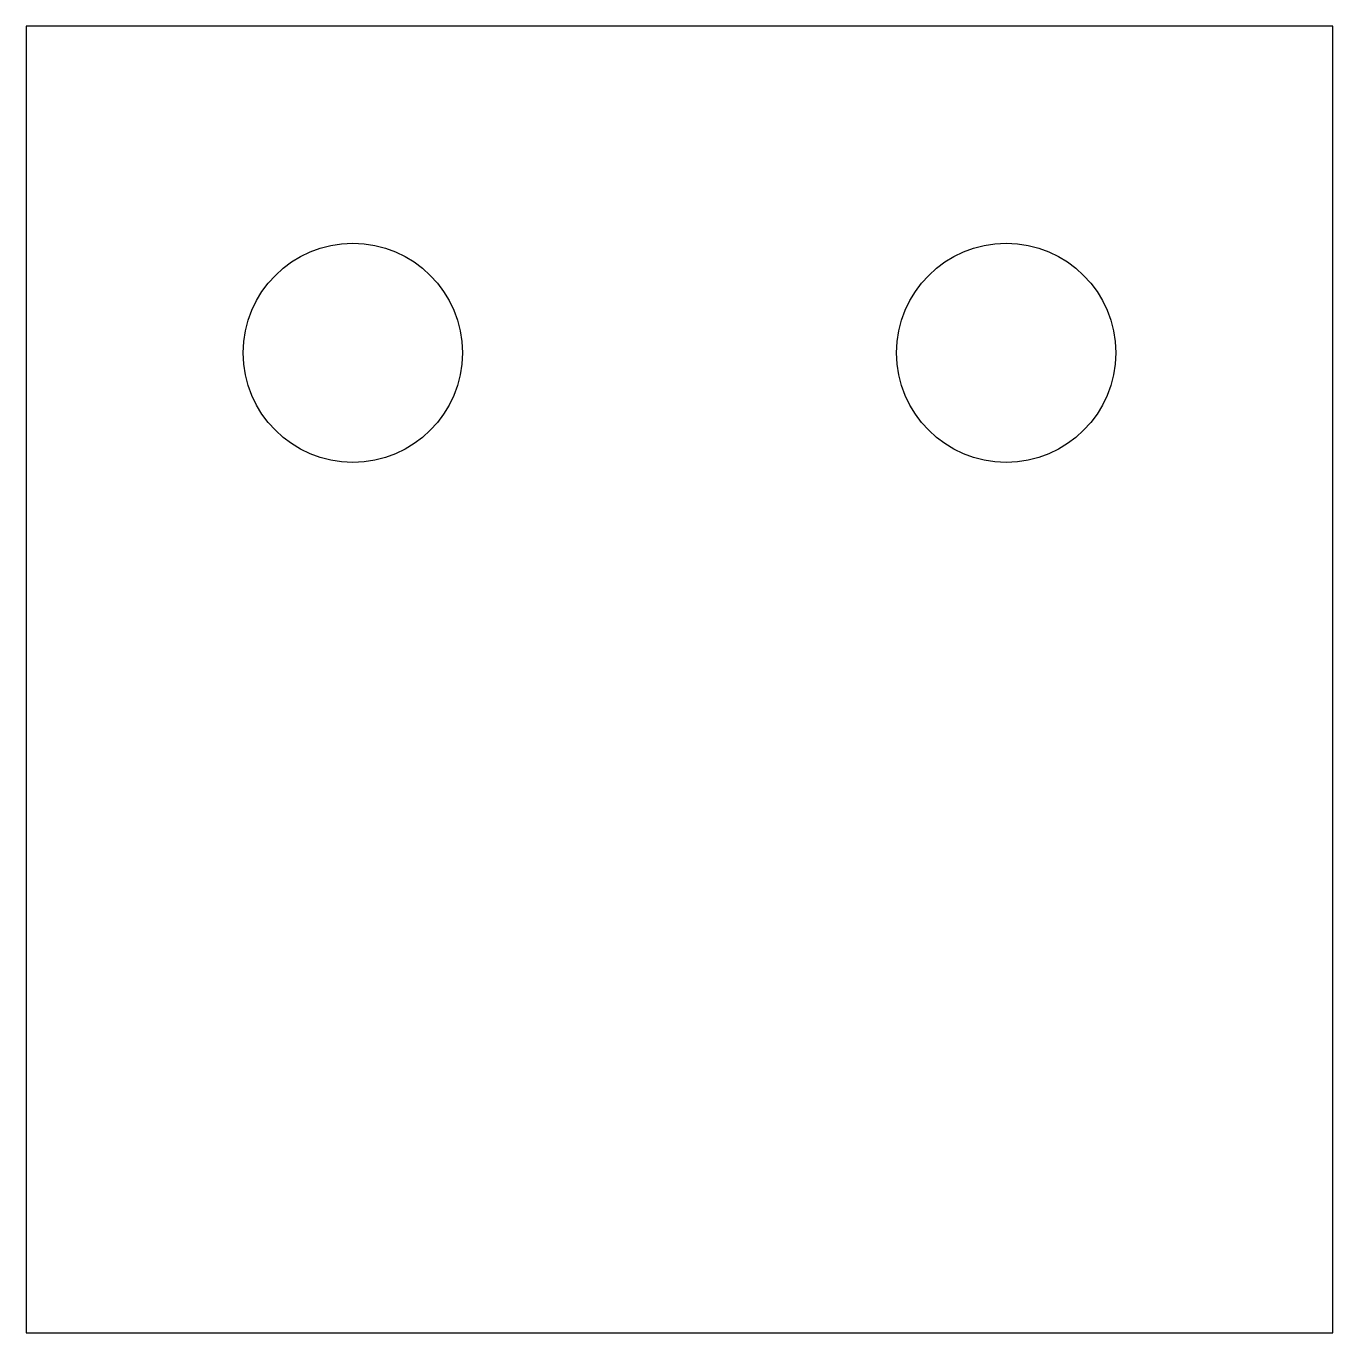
# Model space of a CAD drawing. Header units: millimetres. Extents: x -280 to 20, y -40 to 260.
import ezdxf

# ---------------------------------------------------------------- set-up
doc = ezdxf.new("R2010")
doc.units = ezdxf.units.MM
doc.layers.get('0').update_dxf_attribs({"linetype": 'CONTINUOUS'})

msp = doc.modelspace()

# ---------------------------------------------------------------- linework, layer by layer
msp.add_lwpolyline([(-279.9, -40), (20.1, -40), (20.1, 260), (-279.9, 260)], close=True)
for centre in [(-204.9, 185), (-54.9, 185)]:
    msp.add_circle(centre, 25.15)

doc.saveas('drawing.dxf')
